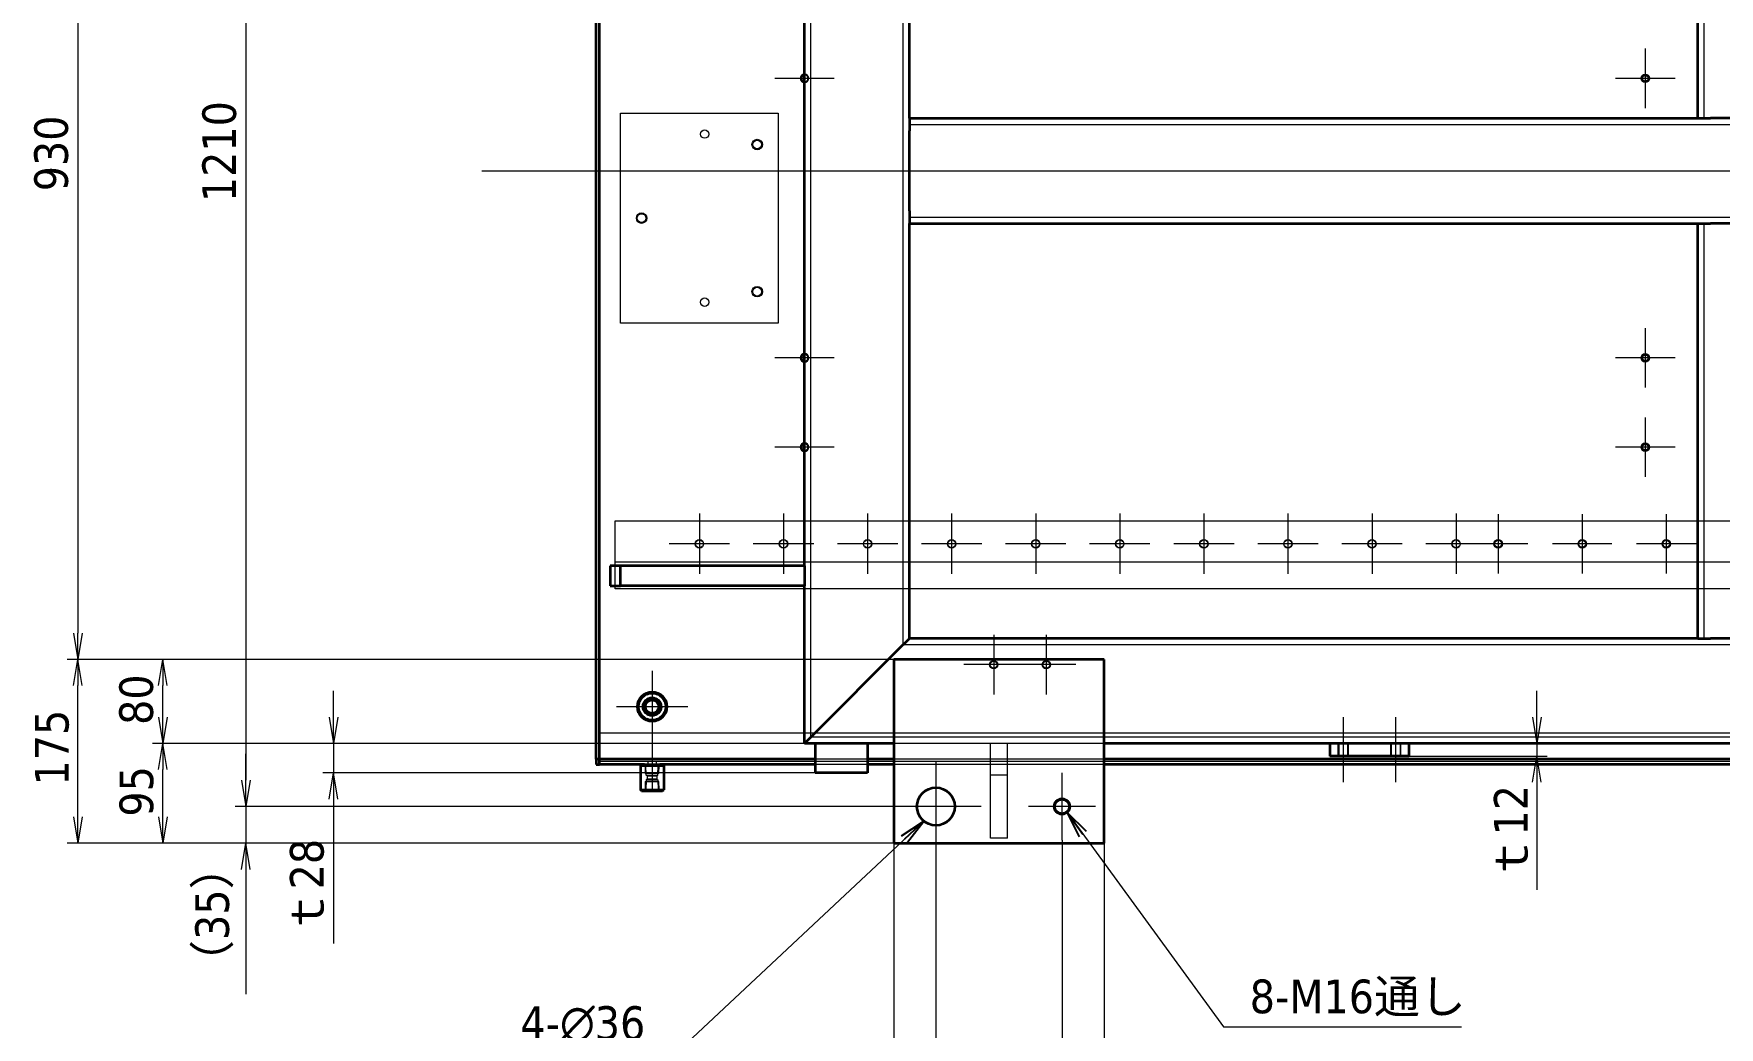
# Model space of a CAD drawing. Header units: millimetres. Extents: x -440 to 8410, y -405 to 5940.
# Drawn here: x 939 to 2543, y 603 to 1548 of the extents above; entities that cross this region are included whole.
import ezdxf

# ---------------------------------------------------------------- set-up
doc = ezdxf.new("R2010")
doc.units = ezdxf.units.MM
doc.header["$LTSCALE"] = 10
for name, color, linetype, lineweight in [('Center Mark (ISO)', 7, 'Continuous', 5), ('Centerline (ISO)', 7, 'Continuous', 5), ('Dimension (ISO)', 7, 'Continuous', 25), ('Hidden (ISO)', 7, 'Continuous', 5), ('Symbol (ISO)', 7, 'Continuous', 25), ('Visible (ISO)', 7, 'Continuous', 35), ('Visible Narrow (ISO)', 7, 'Continuous', 5)]:
    doc.layers.add(name, color=color, linetype=linetype, lineweight=lineweight)
doc.styles.add('Note Text (JIS)', font='tahoma.ttf')
doc.dimstyles.new('Default (JIS)', dxfattribs={"dimscale": 10, "dimtxt": 3.2, "dimasz": 2.5, "dimexe": 1, "dimexo": 0, "dimgap": 0.8, "dimtad": 1, "dimrnd": 1e-08, "dimdsep": 46, "dimtxsty": 'Note Text (JIS)', "dimblk": 'OPEN', "dimcen": 0.09, "dimdle": 10, "dimclrd": 7, "dimclre": 7, "dimclrt": 256, "dimadec": 0, "dimazin": 2, "dimtfac": 0.78125, "dimtmove": 0, "dimatfit": 3, "dimldrblk": 'OPEN', "dimfxl": 1, "dimtolj": 1, "dimtzin": 0, "dimlwd": 0, "dimlwe": 0, "dimarcsym": 0})
doc.dimstyles.new('Default (JIS)$7', dxfattribs={"dimscale": 10, "dimtxt": 3.2, "dimasz": 2.5, "dimexe": 1, "dimexo": 0, "dimgap": 0.8, "dimtad": 1, "dimrnd": 1e-08, "dimdsep": 46, "dimtxsty": 'Note Text (JIS)', "dimblk": 'OPEN', "dimcen": 0.09, "dimdle": 10, "dimclrd": 256, "dimclre": 7, "dimclrt": 256, "dimadec": 0, "dimazin": 2, "dimtfac": 0.78125, "dimtmove": 0, "dimatfit": 3, "dimldrblk": 'OPEN', "dimfxl": 1, "dimtolj": 1, "dimtzin": 0, "dimlwd": 0, "dimlwe": 0, "dimarcsym": 0})

# ---------------------------------------------------------------- blocks, each defined once
blk = doc.blocks.new('_Open')
at = {"color": 0, "linetype": 'ByBlock', "lineweight": -2}
for p, q in [((-1, 0.167), (0, 0)), ((-1, -0.167), (0, 0)), ((0, 0), (-1, 0))]:
    blk.add_line(p, q, dxfattribs=at)
blk = doc.blocks.new('*D57')
at = {"layer": 'Defpoints', "color": 0, "linetype": 'Continuous', "transparency": 16777216}
for p in [(1757.4, 777.9), (1957.4, 777.9), (1757.4, 456.3)]:
    blk.add_point(p, dxfattribs=at)
at = {"layer": 'Dimension (ISO)', "color": 7, "linetype": 'Continuous', "lineweight": 0, "transparency": 16777216}
for p, q in [((1757.4, 777.9), (1757.4, 446.3)), ((1957.4, 777.9), (1957.4, 446.3)), ((1932.4, 456.3), (1782.4, 456.3))]:
    blk.add_line(p, q, dxfattribs=at)
at = {"layer": 'Dimension (ISO)', "color": 7, "linetype": 'Continuous', "lineweight": 0, "transparency": 16777216, "xscale": 25, "yscale": 25, "zscale": 25, "rotation": 180}
blk.add_blockref('_Open', (1757.4, 456.3), dxfattribs=at)
at = {"layer": 'Dimension (ISO)', "color": 7, "linetype": 'Continuous', "lineweight": 0, "transparency": 16777216, "xscale": 25, "yscale": 25, "zscale": 25}
blk.add_blockref('_Open', (1957.4, 456.3), dxfattribs=at)
at = {"layer": 'Dimension (ISO)', "linetype": 'Continuous', "lineweight": 5, "transparency": 16777216, "insert": (1823.4, 497.7), "char_height": 32, "attachment_point": 1, "style": 'Note Text (JIS)'}
blk.add_mtext('\\A1;200', dxfattribs=at)
blk = doc.blocks.new('*D58')
at = {"layer": 'Defpoints', "color": 0, "linetype": 'Continuous', "transparency": 16777216}
for p in [(1957.4, 777.9), (2907.4, 777.9), (2907.4, 456.3)]:
    blk.add_point(p, dxfattribs=at)
at = {"layer": 'Dimension (ISO)', "color": 7, "linetype": 'Continuous', "lineweight": 0, "transparency": 16777216}
for p, q in [((1957.4, 777.9), (1957.4, 446.3)), ((2907.4, 777.9), (2907.4, 446.3)), ((1982.4, 456.3), (2882.4, 456.3))]:
    blk.add_line(p, q, dxfattribs=at)
at = {"layer": 'Dimension (ISO)', "color": 7, "linetype": 'Continuous', "lineweight": 0, "transparency": 16777216, "xscale": 25, "yscale": 25, "zscale": 25, "rotation": 180}
blk.add_blockref('_Open', (1957.4, 456.3), dxfattribs=at)
at = {"layer": 'Dimension (ISO)', "color": 7, "linetype": 'Continuous', "lineweight": 0, "transparency": 16777216, "xscale": 25, "yscale": 25, "zscale": 25}
blk.add_blockref('_Open', (2907.4, 456.3), dxfattribs=at)
at = {"layer": 'Dimension (ISO)', "linetype": 'Continuous', "lineweight": 5, "transparency": 16777216, "insert": (2397.9, 497.6), "char_height": 32, "attachment_point": 1, "style": 'Note Text (JIS)'}
blk.add_mtext('\\A1;950', dxfattribs=at)
blk = doc.blocks.new('*D63')
at = {"layer": 'Defpoints', "color": 0, "linetype": 'Continuous', "transparency": 16777216}
for p in [(1797.4, 769.9), (1917.4, 780.9), (1917.4, 526.1)]:
    blk.add_point(p, dxfattribs=at)
at = {"layer": 'Dimension (ISO)', "color": 7, "linetype": 'Continuous', "lineweight": 0, "transparency": 16777216}
for p, q in [((1797.4, 769.9), (1797.4, 516.1)), ((1917.4, 780.9), (1917.4, 516.1)), ((1822.4, 526.1), (1892.4, 526.1))]:
    blk.add_line(p, q, dxfattribs=at)
at = {"layer": 'Dimension (ISO)', "color": 7, "linetype": 'Continuous', "lineweight": 0, "transparency": 16777216, "xscale": 25, "yscale": 25, "zscale": 25, "rotation": 180}
blk.add_blockref('_Open', (1797.4, 526.1), dxfattribs=at)
at = {"layer": 'Dimension (ISO)', "color": 7, "linetype": 'Continuous', "lineweight": 0, "transparency": 16777216, "xscale": 25, "yscale": 25, "zscale": 25}
blk.add_blockref('_Open', (1917.4, 526.1), dxfattribs=at)
at = {"layer": 'Dimension (ISO)', "linetype": 'Continuous', "lineweight": 5, "transparency": 16777216, "insert": (1824.7, 567.4), "char_height": 32, "attachment_point": 1, "style": 'Note Text (JIS)'}
blk.add_mtext('\\A1;120', dxfattribs=at)
blk = doc.blocks.new('*D64')
at = {"layer": 'Defpoints', "color": 0, "linetype": 'Continuous', "transparency": 16777216}
for p in [(1757.4, 777.9), (1797.4, 769.9), (1757.4, 526.1)]:
    blk.add_point(p, dxfattribs=at)
at = {"layer": 'Dimension (ISO)', "color": 7, "linetype": 'Continuous', "lineweight": 0, "transparency": 16777216}
for p, q in [((1757.4, 777.9), (1757.4, 516.1)), ((1797.4, 769.9), (1797.4, 516.1)), ((1732.4, 526.1), (1646, 526.1)), ((1797.4, 526.1), (1757.4, 526.1)), ((1822.4, 526.1), (1847.4, 526.1))]:
    blk.add_line(p, q, dxfattribs=at)
at = {"layer": 'Dimension (ISO)', "color": 7, "linetype": 'Continuous', "lineweight": 0, "transparency": 16777216, "xscale": 25, "yscale": 25, "zscale": 25}
blk.add_blockref('_Open', (1757.4, 526.1), dxfattribs=at)
at = {"layer": 'Dimension (ISO)', "color": 7, "linetype": 'Continuous', "lineweight": 0, "transparency": 16777216, "xscale": 25, "yscale": 25, "zscale": 25, "rotation": 180}
blk.add_blockref('_Open', (1797.4, 526.1), dxfattribs=at)
at = {"layer": 'Dimension (ISO)', "linetype": 'Continuous', "lineweight": 5, "transparency": 16777216, "insert": (1654, 567.4), "char_height": 32, "attachment_point": 1, "style": 'Note Text (JIS)'}
blk.add_mtext('\\A1;40', dxfattribs=at)
blk = doc.blocks.new('*D66')
at = {"layer": 'Defpoints', "color": 0, "linetype": 'Continuous', "transparency": 16777216}
for p in [(980.9, 952.9), (1757.4, 952.9), (1757.4, 777.9)]:
    blk.add_point(p, dxfattribs=at)
at = {"layer": 'Dimension (ISO)', "color": 7, "linetype": 'Continuous', "lineweight": 0, "transparency": 16777216}
for p, q in [((1757.4, 952.9), (970.9, 952.9)), ((980.9, 802.9), (980.9, 927.9)), ((1757.4, 777.9), (970.9, 777.9))]:
    blk.add_line(p, q, dxfattribs=at)
at = {"layer": 'Dimension (ISO)', "color": 7, "linetype": 'Continuous', "lineweight": 0, "transparency": 16777216, "xscale": 25, "yscale": 25, "zscale": 25}
for p, rotation in [((980.9, 952.9), 90), ((980.9, 777.9), 270)]:
    blk.add_blockref('_Open', p, dxfattribs=dict(at, rotation=rotation))
at = {"layer": 'Dimension (ISO)', "linetype": 'Continuous', "lineweight": 5, "transparency": 16777216, "insert": (940.1, 832.9), "char_height": 32, "attachment_point": 1, "rotation": 90, "style": 'Note Text (JIS)'}
blk.add_mtext('\\A1;175', dxfattribs=at)
blk = doc.blocks.new('*D67')
at = {"layer": 'Defpoints', "color": 0, "linetype": 'Continuous', "transparency": 16777216}
for p in [(1757.4, 1882.9), (980.9, 952.9), (1757.4, 952.9)]:
    blk.add_point(p, dxfattribs=at)
at = {"layer": 'Dimension (ISO)', "color": 7, "linetype": 'Continuous', "lineweight": 0, "transparency": 16777216}
for p, q in [((1757.4, 1882.9), (970.9, 1882.9)), ((980.9, 1857.9), (980.9, 977.9)), ((1757.4, 952.9), (970.9, 952.9))]:
    blk.add_line(p, q, dxfattribs=at)
at = {"layer": 'Dimension (ISO)', "color": 7, "linetype": 'Continuous', "lineweight": 0, "transparency": 16777216, "xscale": 25, "yscale": 25, "zscale": 25}
for p, rotation in [((980.9, 1882.9), 90), ((980.9, 952.9), 270)]:
    blk.add_blockref('_Open', p, dxfattribs=dict(at, rotation=rotation))
at = {"layer": 'Dimension (ISO)', "linetype": 'Continuous', "lineweight": 5, "transparency": 16777216, "insert": (939.5, 1398.4), "char_height": 32, "attachment_point": 1, "rotation": 90, "style": 'Note Text (JIS)'}
blk.add_mtext('\\A1;930', dxfattribs=at)
blk = doc.blocks.new('*D70')
at = {"layer": 'Defpoints', "color": 0, "linetype": 'Continuous', "transparency": 16777216}
for p in [(1061.9, 872.9), (1672.4, 872.9), (1757.4, 777.9)]:
    blk.add_point(p, dxfattribs=at)
at = {"layer": 'Dimension (ISO)', "color": 7, "linetype": 'Continuous', "lineweight": 0, "transparency": 16777216}
for p, q in [((1672.4, 872.9), (1051.9, 872.9)), ((1061.9, 802.9), (1061.9, 847.9)), ((1757.4, 777.9), (1051.9, 777.9))]:
    blk.add_line(p, q, dxfattribs=at)
at = {"layer": 'Dimension (ISO)', "color": 7, "linetype": 'Continuous', "lineweight": 0, "transparency": 16777216, "xscale": 25, "yscale": 25, "zscale": 25}
for p, rotation in [((1061.9, 872.9), 90), ((1061.9, 777.9), 270)]:
    blk.add_blockref('_Open', p, dxfattribs=dict(at, rotation=rotation))
at = {"layer": 'Dimension (ISO)', "linetype": 'Continuous', "lineweight": 5, "transparency": 16777216, "insert": (1020.6, 803.2), "char_height": 32, "attachment_point": 1, "rotation": 90, "style": 'Note Text (JIS)'}
blk.add_mtext('\\A1;95', dxfattribs=at)
blk = doc.blocks.new('*D71')
at = {"layer": 'Defpoints', "color": 0, "linetype": 'Continuous', "transparency": 16777216}
for p in [(1061.9, 952.9), (1757.4, 952.9), (1672.4, 872.9)]:
    blk.add_point(p, dxfattribs=at)
at = {"layer": 'Dimension (ISO)', "color": 7, "linetype": 'Continuous', "lineweight": 0, "transparency": 16777216}
for p, q in [((1757.4, 952.9), (1051.9, 952.9)), ((1061.9, 897.9), (1061.9, 927.9)), ((1672.4, 872.9), (1051.9, 872.9))]:
    blk.add_line(p, q, dxfattribs=at)
at = {"layer": 'Dimension (ISO)', "color": 7, "linetype": 'Continuous', "lineweight": 0, "transparency": 16777216, "xscale": 25, "yscale": 25, "zscale": 25}
for p, rotation in [((1061.9, 952.9), 90), ((1061.9, 872.9), 270)]:
    blk.add_blockref('_Open', p, dxfattribs=dict(at, rotation=rotation))
at = {"layer": 'Dimension (ISO)', "linetype": 'Continuous', "lineweight": 5, "transparency": 16777216, "insert": (1020.4, 890.5), "char_height": 32, "attachment_point": 1, "rotation": 90, "style": 'Note Text (JIS)'}
blk.add_mtext('\\A1;80', dxfattribs=at)
blk = doc.blocks.new('*D72')
at = {"layer": 'Defpoints', "color": 0, "linetype": 'Continuous', "transparency": 16777216}
for p in [(1754.4, 2022.9), (1140.7, 812.9), (1754.4, 812.9)]:
    blk.add_point(p, dxfattribs=at)
at = {"layer": 'Dimension (ISO)', "color": 7, "linetype": 'Continuous', "lineweight": 0, "transparency": 16777216}
for p, q in [((1754.4, 2022.9), (1130.7, 2022.9)), ((1140.7, 1997.9), (1140.7, 837.9)), ((1754.4, 812.9), (1130.7, 812.9))]:
    blk.add_line(p, q, dxfattribs=at)
at = {"layer": 'Dimension (ISO)', "color": 7, "linetype": 'Continuous', "lineweight": 0, "transparency": 16777216, "xscale": 25, "yscale": 25, "zscale": 25}
for p, rotation in [((1140.7, 2022.9), 90), ((1140.7, 812.9), 270)]:
    blk.add_blockref('_Open', p, dxfattribs=dict(at, rotation=rotation))
at = {"layer": 'Dimension (ISO)', "linetype": 'Continuous', "lineweight": 5, "transparency": 16777216, "insert": (1099.4, 1388.1), "char_height": 32, "attachment_point": 1, "rotation": 90, "style": 'Note Text (JIS)'}
blk.add_mtext('\\A1;1210', dxfattribs=at)
blk = doc.blocks.new('*D74')
at = {"layer": 'Defpoints', "color": 0, "linetype": 'Continuous', "transparency": 16777216}
for p in [(1224.2, 872.9), (1672.4, 872.9), (1682.4, 844.9)]:
    blk.add_point(p, dxfattribs=at)
at = {"layer": 'Dimension (ISO)', "color": 7, "linetype": 'Continuous', "lineweight": 0, "transparency": 16777216}
for p, q in [((1224.2, 897.9), (1224.2, 922.9)), ((1672.4, 872.9), (1214.2, 872.9)), ((1224.2, 872.9), (1224.2, 844.9)), ((1682.4, 844.9), (1214.2, 844.9)), ((1224.2, 819.9), (1224.2, 682.3))]:
    blk.add_line(p, q, dxfattribs=at)
at = {"layer": 'Dimension (ISO)', "color": 7, "linetype": 'Continuous', "lineweight": 0, "transparency": 16777216, "xscale": 25, "yscale": 25, "zscale": 25}
for p, rotation in [((1224.2, 872.9), 270), ((1224.2, 844.9), 90)]:
    blk.add_blockref('_Open', p, dxfattribs=dict(at, rotation=rotation))
at = {"layer": 'Dimension (ISO)', "linetype": 'Continuous', "lineweight": 5, "transparency": 16777216, "insert": (1182.8, 690.3), "char_height": 32, "attachment_point": 1, "rotation": 90, "style": 'Note Text (JIS)'}
blk.add_mtext('\\A1;\\fTahoma|b0|i0;ｔ28', dxfattribs=at)
blk = doc.blocks.new('*D76')
at = {"layer": 'Defpoints', "color": 0, "linetype": 'Continuous', "transparency": 16777216}
for p in [(2336, 872.9), (2369.1, 872.9), (2247.4, 860.9)]:
    blk.add_point(p, dxfattribs=at)
at = {"layer": 'Dimension (ISO)', "color": 7, "linetype": 'Continuous', "lineweight": 0, "transparency": 16777216}
for p, q in [((2369.1, 897.9), (2369.1, 922.9)), ((2369.1, 872.9), (2369.1, 860.9)), ((2247.4, 860.9), (2379.1, 860.9)), ((2369.1, 835.9), (2369.1, 733.6))]:
    blk.add_line(p, q, dxfattribs=at)
at = {"layer": 'Dimension (ISO)', "color": 7, "linetype": 'Continuous', "lineweight": 0, "transparency": 16777216, "xscale": 25, "yscale": 25, "zscale": 25}
for p, rotation in [((2369.1, 872.9), 270), ((2369.1, 860.9), 90)]:
    blk.add_blockref('_Open', p, dxfattribs=dict(at, rotation=rotation))
at = {"layer": 'Dimension (ISO)', "linetype": 'Continuous', "lineweight": 5, "transparency": 16777216, "insert": (2328.4, 741.6), "char_height": 32, "attachment_point": 1, "rotation": 90, "style": 'Note Text (JIS)'}
blk.add_mtext('\\A1;\\fTahoma|b0|i0;ｔ12', dxfattribs=at)
blk = doc.blocks.new('*D193')
at = {"layer": 'Defpoints', "color": 0, "linetype": 'Continuous', "transparency": 16777216}
for p in [(1140.7, 812.9), (1754.4, 812.9), (1757.4, 777.9)]:
    blk.add_point(p, dxfattribs=at)
at = {"layer": 'Dimension (ISO)', "color": 7, "linetype": 'Continuous', "lineweight": 0, "transparency": 16777216}
for p, q in [((1140.7, 837.9), (1140.7, 862.9)), ((1754.4, 812.9), (1130.7, 812.9)), ((1140.7, 812.9), (1140.7, 777.9)), ((1757.4, 777.9), (1130.7, 777.9)), ((1140.7, 752.9), (1140.7, 634.2))]:
    blk.add_line(p, q, dxfattribs=at)
at = {"layer": 'Dimension (ISO)', "color": 7, "linetype": 'Continuous', "lineweight": 0, "transparency": 16777216, "xscale": 25, "yscale": 25, "zscale": 25}
for p, rotation in [((1140.7, 812.9), 270), ((1140.7, 777.9), 90)]:
    blk.add_blockref('_Open', p, dxfattribs=dict(at, rotation=rotation))
at = {"layer": 'Dimension (ISO)', "linetype": 'Continuous', "lineweight": 5, "transparency": 16777216, "insert": (1092.7, 642.2), "char_height": 32, "attachment_point": 1, "rotation": 90, "style": 'Note Text (JIS)'}
blk.add_mtext('\\A1;\\fTahoma|b0|i0;（35）', dxfattribs=at)

msp = doc.modelspace()

# ---------------------------------------------------------------- linework, layer by layer
at = {"layer": 'Center Mark (ISO)', "linetype": 'Continuous'}
for p, q in [((1672.376, 1534.179), (1672.376, 1477.532)), ((2472.376, 1534.179), (2472.376, 1477.532)), ((1700.699, 1505.856), (1644.052, 1505.856)), ((2500.699, 1505.856), (2444.052, 1505.856)), ((1672.376, 1268.179), (1672.376, 1211.532)), ((2472.376, 1268.179), (2472.376, 1211.532)), ((1700.699, 1239.856), (1644.052, 1239.856)), ((2500.699, 1239.856), (2444.052, 1239.856)), ((1672.376, 1183.179), (1672.376, 1126.532)), ((2472.376, 1183.179), (2472.376, 1126.532)), ((1700.699, 1154.856), (1644.052, 1154.856)), ((2500.699, 1154.856), (2444.052, 1154.856)), ((1572.376, 1091.585), (1572.376, 1034.126)), ((1652.376, 1091.585), (1652.376, 1034.126)), ((1732.376, 1091.585), (1732.376, 1034.126)), ((1812.376, 1091.585), (1812.376, 1034.126)), ((1892.376, 1091.585), (1892.376, 1034.126)), ((1972.376, 1091.585), (1972.376, 1034.126)), ((2052.376, 1091.585), (2052.376, 1034.126)), ((2132.376, 1091.585), (2132.376, 1034.126)), ((2212.376, 1091.585), (2212.376, 1034.126)), ((2292.376, 1091.585), (2292.376, 1034.126)), ((2332.376, 1091.179), (2332.376, 1034.532)), ((2412.376, 1091.179), (2412.376, 1034.532)), ((2492.376, 1091.179), (2492.376, 1034.532)), ((1601.105, 1062.856), (1543.647, 1062.856)), ((1681.105, 1062.856), (1623.647, 1062.856)), ((1761.105, 1062.856), (1703.647, 1062.856)), ((1841.105, 1062.856), (1783.647, 1062.856)), ((1921.105, 1062.856), (1863.647, 1062.856)), ((2001.105, 1062.856), (1943.647, 1062.856)), ((2081.105, 1062.856), (2023.647, 1062.856)), ((2161.105, 1062.856), (2103.647, 1062.856)), ((2241.105, 1062.856), (2183.647, 1062.856)), ((2321.105, 1062.856), (2263.647, 1062.856)), ((2360.699, 1062.856), (2304.052, 1062.856)), ((2440.699, 1062.856), (2384.052, 1062.856)), ((2520.699, 1062.856), (2464.052, 1062.856)), ((1852.376, 976.179), (1852.376, 919.532)), ((1902.376, 976.179), (1902.376, 919.532)), ((1880.699, 947.856), (1824.052, 947.856)), ((1930.699, 947.856), (1874.052, 947.856)), ((1527.376, 941.856), (1527.376, 873.856)), ((1561.376, 907.856), (1493.376, 907.856)), ((1797.376, 855.856), (1797.376, 769.856)), ((1917.376, 844.773), (1917.376, 780.938)), ((1840.376, 812.856), (1754.376, 812.856)), ((1949.293, 812.856), (1885.458, 812.856))]:
    msp.add_line(p, q, dxfattribs=at)
at = {"layer": 'Centerline (ISO)', "linetype": 'Continuous'}
for p, q in [((1365.473, 1417.856), (5556.692, 1417.856)), ((2184.876, 897.856), (2184.876, 835.856)), ((2234.876, 897.856), (2234.876, 835.856)), ((1527.376, 881.056), (1527.376, 827.856))]:
    msp.add_line(p, q, dxfattribs=at)
at = {"layer": 'Hidden (ISO)'}
for p, q in [((1678.376, 878.856), (1678.376, 1956.856)), ((1766.376, 966.856), (1766.376, 1868.856)), ((2528.376, 1467.856), (2528.376, 1862.856)), ((1497.376, 1272.856), (1497.376, 1472.856)), ((1497.376, 1472.856), (1647.376, 1472.856)), ((1647.376, 1472.856), (1647.376, 1272.856)), ((1772.376, 1461.856), (5172.376, 1461.856)), ((1772.376, 1373.856), (5172.376, 1373.856)), ((2528.376, 972.856), (2528.376, 1367.856)), ((1647.376, 1272.856), (1497.376, 1272.856)), ((1492.376, 1084.856), (2792.376, 1084.856)), ((1492.376, 1019.856), (1492.376, 1084.856)), ((1492.376, 1045.856), (5452.376, 1045.856)), ((2792.376, 1019.856), (1492.376, 1019.856)), ((5178.376, 966.856), (1766.376, 966.856)), ((1477.376, 882.856), (5467.376, 882.856)), ((5266.376, 878.856), (1678.376, 878.856)), ((1849.376, 872.856), (1757.376, 872.856)), ((1865.376, 872.856), (1849.376, 872.856)), ((1849.376, 782.856), (1849.376, 872.856)), ((1865.376, 782.856), (1865.376, 872.856)), ((1957.376, 872.856), (1865.376, 872.856)), ((2179.876, 872.856), (2179.876, 860.856)), ((2180.688, 872.856), (2180.688, 860.856)), ((2189.064, 872.856), (2189.064, 860.856)), ((2189.876, 860.856), (2189.876, 872.856)), ((2229.876, 872.856), (2229.876, 860.856)), ((2230.688, 872.856), (2230.688, 860.856)), ((2239.064, 872.856), (2239.064, 860.856)), ((2239.876, 860.856), (2239.876, 872.856)), ((1477.376, 856.056), (5467.376, 856.056)), ((1521.494, 851.972), (1520.61, 852.856)), ((1520.637, 851.972), (1520.883, 844.102)), ((1521.494, 851.972), (1533.258, 851.972)), ((1521.788, 842.538), (1521.494, 851.972)), ((1523.376, 856.056), (1523.376, 852.856)), ((1531.376, 856.056), (1531.376, 852.856)), ((1532.964, 842.538), (1533.258, 851.972)), ((1533.258, 851.972), (1534.142, 852.856)), ((1533.869, 844.102), (1534.115, 851.972)), ((1732.376, 857.856), (1682.376, 857.856)), ((1732.376, 852.856), (1682.376, 852.856)), ((1957.376, 857.856), (1757.376, 857.856)), ((1957.376, 852.856), (1757.376, 852.856)), ((1520.883, 836.61), (1520.637, 828.739)), ((1533.869, 844.102), (1520.883, 844.102)), ((1520.883, 836.61), (1533.869, 836.61)), ((1521.788, 838.173), (1521.494, 828.739)), ((1521.788, 842.538), (1532.964, 842.538)), ((1522.776, 841.968), (1521.788, 842.538)), ((1522.776, 838.743), (1521.788, 838.173)), ((1521.788, 838.173), (1532.964, 838.173)), ((1522.776, 841.968), (1531.976, 841.968)), ((1522.776, 841.968), (1522.776, 838.743)), ((1531.976, 838.743), (1522.776, 838.743)), ((1531.976, 841.968), (1532.964, 842.538)), ((1531.976, 841.968), (1531.976, 838.743)), ((1531.976, 838.743), (1532.964, 838.173)), ((1532.964, 838.173), (1533.258, 828.739)), ((1534.115, 828.739), (1533.869, 836.61)), ((1849.376, 842.856), (1865.376, 842.856)), ((1521.494, 828.739), (1520.61, 827.856)), ((1521.494, 828.739), (1533.258, 828.739)), ((1533.258, 828.739), (1534.142, 827.856)), ((1865.376, 782.856), (1849.376, 782.856))]:
    msp.add_line(p, q, dxfattribs=at)
for centre, radius in [((1577.376, 1452.856), 4), ((1627.376, 1442.856), 5), ((1627.376, 1442.856), 4.188), ((1517.376, 1372.856), 5), ((1517.376, 1372.856), 4.188), ((1627.376, 1302.856), 5), ((1627.376, 1302.856), 4.188), ((1577.376, 1292.856), 4), ((1572.376, 1062.856), 4), ((1572.376, 1062.856), 3.729), ((1652.376, 1062.856), 4), ((1652.376, 1062.856), 3.729), ((1732.376, 1062.856), 4), ((1732.376, 1062.856), 3.729), ((1812.376, 1062.856), 4), ((1812.376, 1062.856), 3.729), ((1892.376, 1062.856), 4), ((1892.376, 1062.856), 3.729), ((1972.376, 1062.856), 4), ((1972.376, 1062.856), 3.729), ((2052.376, 1062.856), 4), ((2052.376, 1062.856), 3.729), ((2132.376, 1062.856), 4), ((2132.376, 1062.856), 3.729), ((2212.376, 1062.856), 4), ((2212.376, 1062.856), 3.729), ((2292.376, 1062.856), 4), ((2292.376, 1062.856), 3.729), ((2332.376, 1062.856), 4), ((2332.376, 1062.856), 3.324), ((2412.376, 1062.856), 4), ((2412.376, 1062.856), 3.324), ((2492.376, 1062.856), 4), ((2492.376, 1062.856), 3.324), ((1852.376, 947.856), 4), ((1852.376, 947.856), 3.324), ((1902.376, 947.856), 4), ((1902.376, 947.856), 3.324), ((1527.376, 907.856), 9), ((1527.376, 907.856), 8.504), ((1527.376, 907.856), 8.225)]:
    msp.add_circle(centre, radius, dxfattribs=at)
for centre, radius in [((1672.376, 1505.856), 4), ((1672.376, 1505.856), 3.324), ((1672.376, 1239.856), 4), ((1672.376, 1239.856), 3.324), ((1672.376, 1154.856), 4), ((1672.376, 1154.856), 3.324)]:
    msp.add_arc(centre, radius, 270, 90, dxfattribs=at)
at = {"layer": 'Visible (ISO)'}
for p, q in [((1474.176, 857.856), (1474.176, 1977.856)), ((1477.376, 857.856), (1477.376, 1977.856)), ((1772.376, 1467.856), (1772.376, 1862.856)), ((2522.376, 1467.856), (2522.376, 1862.856)), ((1672.376, 1041.856), (1672.376, 1793.856)), ((1772.376, 1467.856), (2522.376, 1467.856)), ((1772.376, 1467.856), (1772.376, 1455.856)), ((2522.376, 1467.856), (2534.376, 1467.856)), ((2610.376, 1467.856), (2534.376, 1467.856)), ((1772.376, 1379.856), (1772.376, 1455.856)), ((1772.376, 1379.856), (1772.376, 1367.856)), ((1772.376, 972.856), (1772.376, 1367.856)), ((1772.376, 1367.856), (2522.376, 1367.856)), ((2522.376, 1367.856), (2534.376, 1367.856)), ((2522.376, 972.856), (2522.376, 1367.856)), ((2610.376, 1367.856), (2534.376, 1367.856)), ((1497.376, 1041.856), (1487.376, 1041.856)), ((1487.376, 1041.856), (1487.376, 1022.856)), ((1497.376, 1022.856), (1497.376, 1041.856)), ((1672.376, 1041.856), (1497.376, 1041.856)), ((1672.376, 1041.856), (1672.376, 1022.856)), ((1487.376, 1022.856), (1497.376, 1022.856)), ((1672.376, 1022.856), (1497.376, 1022.856)), ((1672.376, 872.856), (1672.376, 1022.856)), ((1760.376, 960.856), (1772.376, 972.856)), ((1772.376, 972.856), (1760.376, 960.856)), ((2522.376, 972.856), (1772.376, 972.856)), ((2522.376, 972.856), (2534.376, 972.856)), ((2610.376, 972.856), (2534.376, 972.856)), ((1760.376, 960.856), (1684.376, 884.856)), ((1684.376, 884.856), (1760.376, 960.856)), ((1957.376, 952.856), (1757.376, 952.856)), ((1757.376, 952.856), (1757.376, 777.856)), ((1957.376, 777.856), (1957.376, 952.856)), ((1672.376, 872.856), (1684.376, 884.856)), ((1684.376, 884.856), (1672.376, 872.856)), ((1682.376, 872.856), (1672.376, 872.856)), ((1732.376, 872.856), (1682.376, 872.856)), ((1682.376, 872.856), (1682.376, 844.856)), ((1732.376, 872.856), (1732.376, 844.856)), ((1757.376, 872.856), (1732.376, 872.856)), ((2172.376, 872.856), (1957.376, 872.856)), ((2247.376, 872.856), (2172.376, 872.856)), ((2172.376, 872.856), (2172.376, 860.856)), ((2247.376, 872.856), (2247.376, 860.856)), ((2907.376, 872.856), (2247.376, 872.856)), ((1474.176, 857.856), (1474.176, 852.856)), ((1477.376, 857.856), (1474.176, 857.856)), ((1474.176, 852.856), (1477.376, 852.856)), ((1682.376, 857.856), (1477.376, 857.856)), ((1477.376, 852.856), (1477.376, 857.856)), ((1520.044, 852.856), (1477.376, 852.856)), ((1517.376, 852.856), (1516.376, 851.856)), ((1516.376, 851.856), (1538.376, 851.856)), ((1516.376, 851.856), (1516.376, 828.856)), ((1520.044, 852.856), (1534.708, 852.856)), ((1682.376, 852.856), (1534.708, 852.856)), ((1537.376, 852.856), (1538.376, 851.856)), ((1538.376, 851.856), (1538.376, 828.856)), ((1757.376, 857.856), (1732.376, 857.856)), ((1757.376, 852.856), (1732.376, 852.856)), ((2907.376, 857.856), (1957.376, 857.856)), ((2907.376, 852.856), (1957.376, 852.856)), ((2247.376, 860.856), (2172.376, 860.856)), ((1732.376, 844.856), (1682.376, 844.856)), ((1516.376, 828.856), (1538.376, 828.856)), ((1517.376, 827.856), (1516.376, 828.856)), ((1517.376, 827.856), (1537.376, 827.856)), ((1537.376, 827.856), (1538.376, 828.856)), ((1757.376, 777.856), (1957.376, 777.856))]:
    msp.add_line(p, q, dxfattribs=at)
for centre, radius in [((2472.376, 1505.856), 3.324), ((2472.376, 1239.856), 3.324), ((2472.376, 1154.856), 3.324), ((1527.376, 907.856), 14), ((1527.376, 907.856), 13), ((1527.376, 907.856), 8.531), ((1527.376, 907.856), 7.647), ((1527.376, 907.856), 7.32), ((1527.376, 907.856), 6.35), ((1797.376, 812.856), 18), ((1917.376, 812.856), 6.918)]:
    msp.add_circle(centre, radius, dxfattribs=at)
for centre in [(1672.376, 1505.856), (1672.376, 1239.856), (1672.376, 1154.856)]:
    msp.add_arc(centre, 3.324, 90, 270, dxfattribs=at)
at = {"layer": 'Visible Narrow (ISO)'}
for centre, radius in [((2472.376, 1505.856), 4), ((2472.376, 1239.856), 4), ((2472.376, 1154.856), 4), ((1917.376, 812.856), 8)]:
    msp.add_circle(centre, radius, dxfattribs=at)
for centre in [(1672.376, 1505.856), (1672.376, 1239.856), (1672.376, 1154.856)]:
    msp.add_arc(centre, 4, 90, 270, dxfattribs=at)

# ---------------------------------------------------------------- texts
at = {"layer": 'Symbol (ISO)', "char_height": 32, "attachment_point": 1, "style": 'Note Text (JIS)'}
for s, insert, width in [('\\fTahoma|b0|i0;8-M16通し', (2096.008, 648.111), 197.73096), ('\\fTahoma|b0|i0;{\\H32.0000;4-}\\fAIGDT|b0|i0;{\\H32.0000;n}\\fTahoma|b0|i0;{\\H32.0000;36}', (1402.029, 622.768), 123.87397)]:
    msp.add_mtext(s, dxfattribs=dict(at, insert=insert, width=width))

# ---------------------------------------------------------------- dimensions: what is measured, and where the dimension line sits
at = {"layer": 'Dimension (ISO)', "color": 7, "linetype": 'Continuous', "lineweight": 5}
for base, p1, p2, angle, override, picture, middle in [((1140.692, 812.856), (1754.376, 2022.856), (1754.376, 812.856), 90, {"dimgap": 0.8, "dimdec": 2, "dimtol": 0, "dimlim": 0, "dimtp": 0, "dimtm": 0, "dimtdec": 2, "dimtofl": 0, "dimatfit": 1}, '*D72', (1140.692, 1432.856)), ((980.867, 952.856), (1757.376, 1882.856), (1757.376, 952.856), 90, {"dimgap": 0.8, "dimdec": 2, "dimtol": 0, "dimlim": 0, "dimtp": 0, "dimtm": 0, "dimtdec": 2, "dimtofl": 0, "dimatfit": 1}, '*D67', (980.867, 1432.856)), ((980.867, 952.856), (1757.376, 777.856), (1757.376, 952.856), 270, {"dimgap": 0.8, "dimdec": 2, "dimtol": 0, "dimlim": 0, "dimtp": 0, "dimtm": 0, "dimtdec": 2, "dimtofl": 0, "dimatfit": 1}, '*D66', (980.867, 865.356)), ((1061.898, 952.856), (1672.376, 872.856), (1757.376, 952.856), 90, {"dimgap": 0.8, "dimdec": 2, "dimtol": 0, "dimlim": 0, "dimtp": 0, "dimtm": 0, "dimtdec": 2, "dimtofl": 0, "dimatfit": 1}, '*D71', (1061.898, 912.856)), ((1061.898, 872.856), (1757.376, 777.856), (1672.376, 872.856), 270, {"dimgap": 0.8, "dimdec": 2, "dimtol": 0, "dimlim": 0, "dimtp": 0, "dimtm": 0, "dimtdec": 2, "dimtofl": 0, "dimatfit": 1}, '*D70', (1061.898, 825.356)), ((1757.376, 526.054), (1797.376, 769.856), (1757.376, 777.856), 180, {"dimgap": 0.8, "dimdec": 2, "dimtol": 0, "dimlim": 0, "dimtp": 0, "dimtm": 0, "dimtdec": 2, "dimtofl": 1, "dimatfit": 1}, '*D64', (1676.671, 526.054)), ((1917.376, 526.054), (1797.376, 769.856), (1917.376, 780.938), 180, {"dimgap": 0.8, "dimdec": 2, "dimtol": 0, "dimlim": 0, "dimtp": 0, "dimtm": 0, "dimtdec": 2, "dimtofl": 0, "dimatfit": 1}, '*D63', (1857.376, 526.054))]:
    dim = msp.add_linear_dim(base=base, p1=p1, p2=p2, angle=angle, dimstyle='Default (JIS)', override=override, dxfattribs=at)
    dim.commit()
    dim.dimension.update_dxf_attribs({"geometry": picture, "text_midpoint": middle, "dimtype": 160})
for base, p1, p2, angle, text, override, picture, middle in [((1224.236, 872.856), (1682.376, 844.856), (1672.376, 872.856), 90, '\\fTahoma|b0|i0;ｔ<>', {"dimgap": 0.8, "dimdec": 2, "dimtol": 0, "dimlim": 0, "dimtp": 0, "dimtm": 0, "dimtdec": 2, "dimtofl": 1, "dimatfit": 1}, '*D74', (1224.236, 721.029)), ((2369.07, 872.856), (2247.376, 860.856), (2336.035, 872.856), 90, '\\fTahoma|b0|i0;ｔ<>', {"dimgap": 0.8, "dimdec": 2, "dimse2": 1, "dimtol": 0, "dimlim": 0, "dimtp": 0, "dimtm": 0, "dimtdec": 2, "dimtofl": 1, "dimatfit": 1}, '*D76', (2369.07, 772.25)), ((1140.692, 812.856), (1757.376, 777.856), (1754.376, 812.856), 270, '\\fTahoma|b0|i0;（<>）', {"dimgap": 0.8, "dimdec": 2, "dimtol": 0, "dimlim": 0, "dimtp": 0, "dimtm": 0, "dimtdec": 2, "dimtofl": 1, "dimatfit": 1}, '*D193', (1140.692, 681.011))]:
    dim = msp.add_linear_dim(base=base, p1=p1, p2=p2, angle=angle, text=text, dimstyle='Default (JIS)', override=override, dxfattribs=at)
    dim.commit()
    dim.dimension.update_dxf_attribs({"geometry": picture, "text_midpoint": middle, "dimtype": 160})
for base, p2, picture, middle in [((1757.376, 456.325), (1757.376, 777.856), '*D57', (1857.376, 456.325)), ((2907.376, 456.325), (2907.376, 777.856), '*D58', (2432.376, 456.325))]:
    dim = msp.add_linear_dim(base=base, p1=(1957.376, 777.856), p2=p2, dimstyle='Default (JIS)', override={"dimgap": 0.8, "dimdec": 2, "dimtol": 0, "dimlim": 0, "dimtp": 0, "dimtm": 0, "dimtdec": 2, "dimtofl": 0, "dimatfit": 1}, dxfattribs=at)
    dim.commit()
    dim.dimension.update_dxf_attribs({"geometry": picture, "text_midpoint": middle, "dimtype": 160})

# ---------------------------------------------------------------- leaders
at = {"layer": 'Symbol (ISO)', "lineweight": 5, "annotation_type": 0, "has_hookline": 1}
for points, hookline_direction, text_width in [([(1922.533, 806.74), (2071.008, 603.226), (2096.008, 603.226)], 0, 201.554), ([(1785.898, 798.99), (1550.903, 578.811), (1525.903, 578.811)], 1, 122.627)]:
    msp.add_leader(points, dimstyle='Default (JIS)$7', override={"dimgap": 0, "dimtad": 1}, dxfattribs=dict(at, hookline_direction=hookline_direction, text_width=text_width))

doc.saveas('drawing.dxf')
